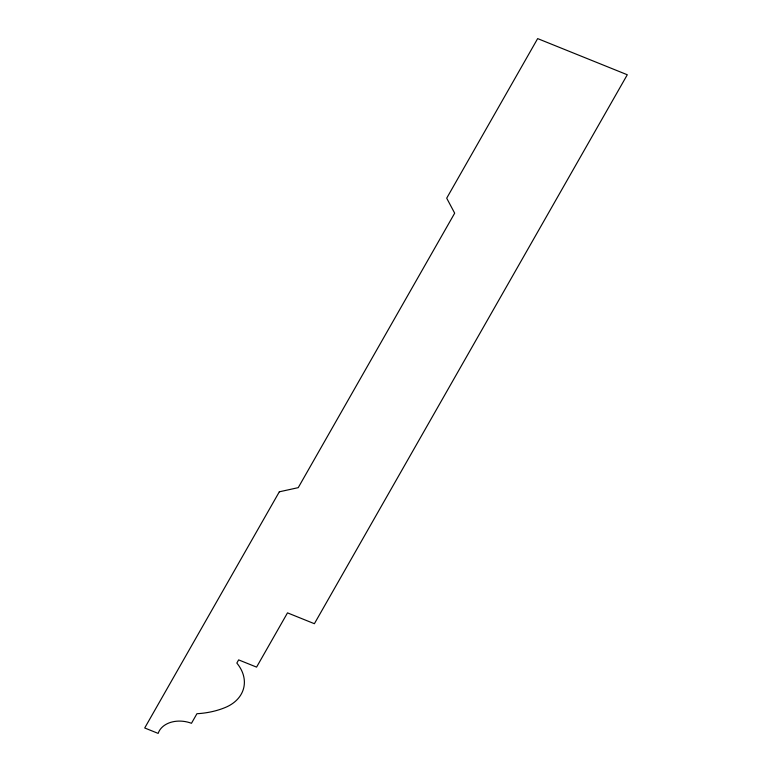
<?xml version="1.0" encoding="UTF-8"?>
<svg xmlns="http://www.w3.org/2000/svg" width="772" height="772" viewBox="0 0 772 772"><rect width="100%" height="100%" fill="white"/><g stroke="black" fill="none" stroke-linecap="round" stroke-linejoin="round"><path stroke-width="1.16" d="M279.329 491.803L144.711 727.977L158.154 733.4A25.544 18.798 12.4 0 1 191.475 723.287L196.937 713.714A79.323 58.383 12.4 0 0 225.289 707.49A44.062 32.434 12.4 0 0 236.83 663.071L238.644 659.886L256.574 667.114L287.502 612.862L314.387 623.708L627.289 74.759L537.659 38.6L446.698 198.182L454.679 213.178L298.233 487.653L279.329 491.803"/></g></svg>
